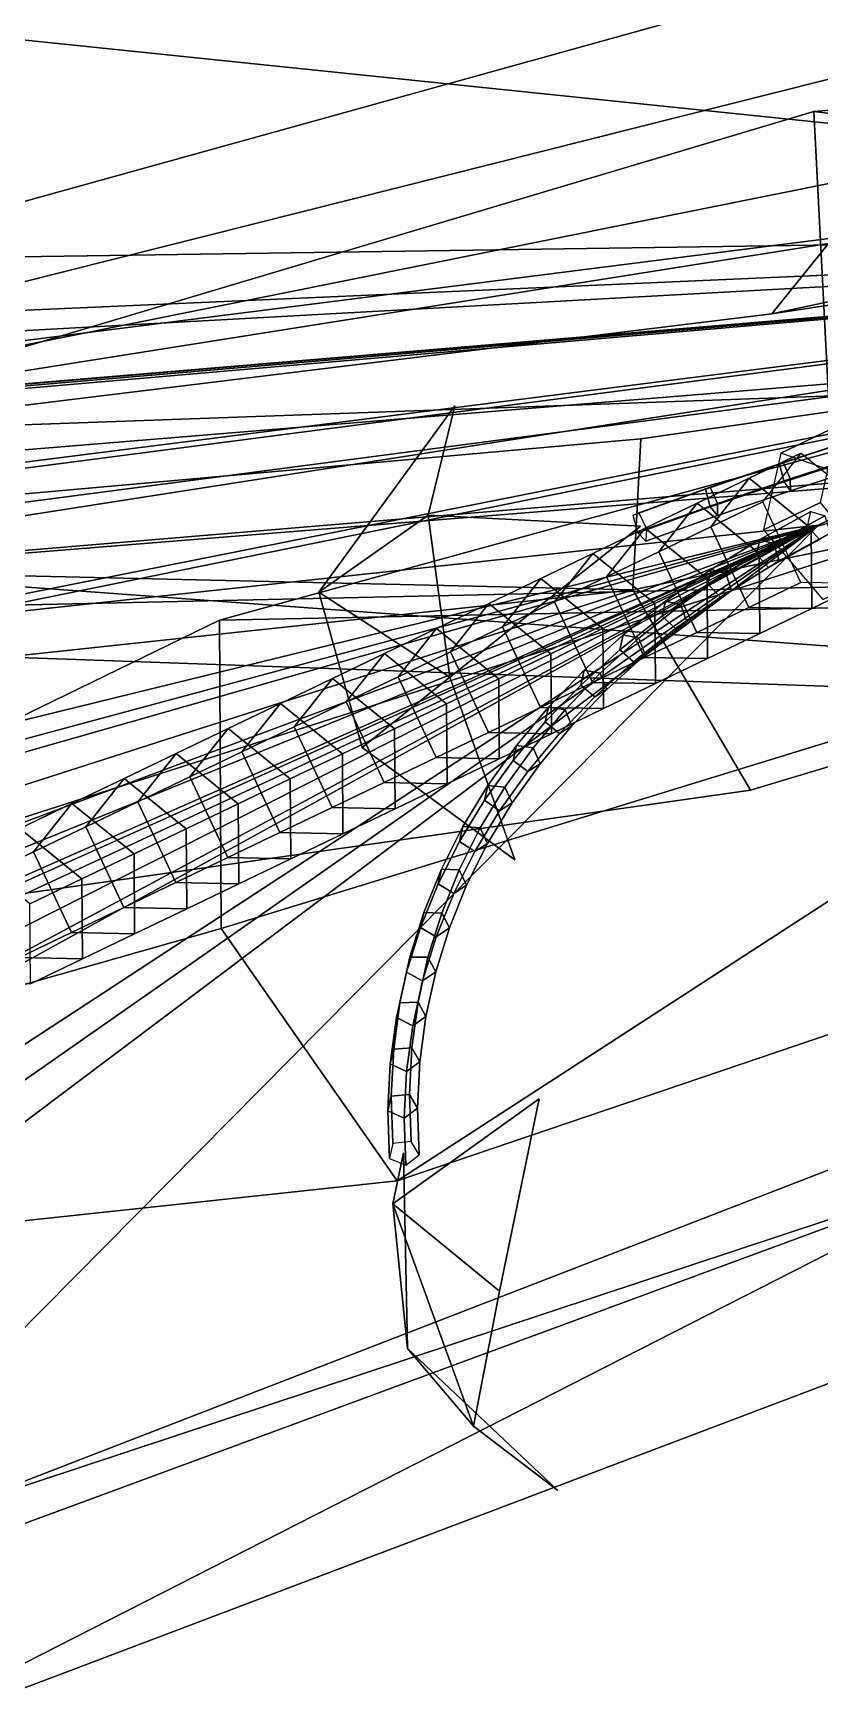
# Model space of a CAD drawing. Header units: metres. Extents: x -366 to 149, y -229 to 234.
# Drawn here: x -213.73 to -200.66, y -27.98 to -0.53 of the extents above; entities that cross this region are included whole.
import ezdxf

# ---------------------------------------------------------------- set-up
doc = ezdxf.new("R2010")
doc.units = ezdxf.units.M

msp = doc.modelspace()

# ---------------------------------------------------------------- linework, layer by layer
at = {"layer": 'coral-li_Intrnd', "color": 3}
for points in [[(-200.3682, -7.04591, 318.9033), (-201.3119, -7.4985, 319.8071), (-201.6018, -8.7728, 318.8663), (-200.6581, -8.3201, 317.9624)], [(-199.238, -7.4587, 319.9327), (-200.1561, -7.8995, 320.8126), (-201.3119, -7.4985, 319.8071), (-200.3682, -7.04591, 318.9033)], [(-200.9744, -7.5023, 320.1574), (-201.8395, -7.9175, 320.9864), (-202.4765, -8.7214, 319.9189), (-201.6115, -8.3062, 319.0899)], [(-199.9437, -8.3371, 320.8151), (-200.8088, -8.7522, 321.644), (-201.8395, -7.9175, 320.9864), (-200.9744, -7.5023, 320.1574)], [(-201.8395, -7.9175, 320.9864), (-202.7046, -8.3326, 321.8153), (-203.3416, -9.1366, 320.7478), (-202.4765, -8.7214, 319.9189)], [(-200.8088, -8.7522, 321.644), (-201.6739, -9.1674, 322.4729), (-202.7046, -8.3326, 321.8153), (-201.8395, -7.9175, 320.9864)], [(-202.7046, -8.3326, 321.8153), (-203.5697, -8.7478, 322.6442), (-204.2067, -9.5518, 321.5767), (-203.3416, -9.1366, 320.7478)], [(-201.6739, -9.1674, 322.4729), (-202.539, -9.5826, 323.3018), (-203.5697, -8.7478, 322.6442), (-202.7046, -8.3326, 321.8153)], [(-201.6115, -8.3062, 319.0899), (-202.4765, -8.7214, 319.9189), (-201.8455, -10.06062, 319.9067), (-200.9804, -9.6454, 319.0778)], [(-200.6581, -8.3201, 317.9624), (-201.6018, -8.7728, 318.8663), (-200.6182, -9.9306, 319.3129), (-199.7001, -9.4899, 318.433)], [(-199.9341, -9.6647, 320.1601), (-200.7991, -10.07997, 320.989), (-200.8088, -8.7522, 321.644), (-199.9437, -8.3371, 320.8151)], [(-203.5697, -8.7478, 322.6442), (-204.4348, -9.163, 323.4731), (-205.0718, -9.9669, 322.4056), (-204.2067, -9.5518, 321.5767)], [(-202.539, -9.5826, 323.3018), (-203.4041, -9.9978, 324.1307), (-204.4348, -9.163, 323.4731), (-203.5697, -8.7478, 322.6442)], [(-202.4765, -8.7214, 319.9189), (-203.3416, -9.1366, 320.7478), (-202.7106, -10.4758, 320.7357), (-201.8455, -10.06062, 319.9067)], [(-200.7991, -10.07997, 320.989), (-201.6642, -10.4951, 321.818), (-201.6739, -9.1674, 322.4729), (-200.8088, -8.7522, 321.644)], [(-204.4348, -9.163, 323.4731), (-205.2999, -9.5782, 324.302), (-205.9369, -10.3821, 323.2345), (-205.0718, -9.9669, 322.4056)], [(-203.4041, -9.9978, 324.1307), (-204.2691, -10.413, 324.9597), (-205.2999, -9.5782, 324.302), (-204.4348, -9.163, 323.4731)], [(-203.3416, -9.1366, 320.7478), (-204.2067, -9.5518, 321.5767), (-203.5757, -10.8909, 321.5646), (-202.7106, -10.4758, 320.7357)], [(-201.6642, -10.4951, 321.818), (-202.5293, -10.9103, 322.6469), (-202.539, -9.5826, 323.3018), (-201.6739, -9.1674, 322.4729)], [(-205.2999, -9.5782, 324.302), (-206.165, -9.9934, 325.131), (-206.802, -10.7973, 324.0634), (-205.9369, -10.3821, 323.2345)], [(-204.2691, -10.413, 324.9597), (-205.1342, -10.8281, 325.7886), (-206.165, -9.9934, 325.131), (-205.2999, -9.5782, 324.302)], [(-204.2067, -9.5518, 321.5767), (-205.0718, -9.9669, 322.4056), (-204.4408, -11.3061, 322.3935), (-203.5757, -10.8909, 321.5646)], [(-202.5293, -10.9103, 322.6469), (-203.3944, -11.3255, 323.4758), (-203.4041, -9.9978, 324.1307), (-202.539, -9.5826, 323.3018)], [(-200.9804, -9.6454, 319.0778), (-201.8455, -10.06062, 319.9067), (-200.7991, -10.07997, 320.989), (-199.9341, -9.6647, 320.1601)], [(-206.165, -9.9934, 325.131), (-207.0301, -10.4085, 325.9599), (-207.6671, -11.2125, 324.8924), (-206.802, -10.7973, 324.0634)], [(-205.1342, -10.8281, 325.7886), (-205.9993, -11.2433, 326.6175), (-207.0301, -10.4085, 325.9599), (-206.165, -9.9934, 325.131)], [(-205.0718, -9.9669, 322.4056), (-205.9369, -10.3821, 323.2345), (-205.3058, -11.7213, 323.2224), (-204.4408, -11.3061, 322.3935)], [(-203.3944, -11.3255, 323.4758), (-204.2595, -11.7406, 324.3047), (-204.2691, -10.413, 324.9597), (-203.4041, -9.9978, 324.1307)], [(-201.8455, -10.06062, 319.9067), (-202.7106, -10.4758, 320.7357), (-201.6642, -10.4951, 321.818), (-200.7991, -10.07997, 320.989)], [(-207.0301, -10.4085, 325.9599), (-207.8952, -10.8237, 326.7888), (-208.5322, -11.6277, 325.7213), (-207.6671, -11.2125, 324.8924)], [(-205.9993, -11.2433, 326.6175), (-206.8644, -11.6585, 327.4464), (-207.8952, -10.8237, 326.7888), (-207.0301, -10.4085, 325.9599)], [(-205.9369, -10.3821, 323.2345), (-206.802, -10.7973, 324.0634), (-206.1709, -12.1365, 324.0513), (-205.3058, -11.7213, 323.2224)], [(-204.2595, -11.7406, 324.3047), (-205.1246, -12.1558, 325.1336), (-205.1342, -10.8281, 325.7886), (-204.2691, -10.413, 324.9597)], [(-202.7106, -10.4758, 320.7357), (-203.5757, -10.8909, 321.5646), (-202.5293, -10.9103, 322.6469), (-201.6642, -10.4951, 321.818)], [(-207.8952, -10.8237, 326.7888), (-208.7603, -11.2389, 327.6177), (-209.3973, -12.04289, 326.5502), (-208.5322, -11.6277, 325.7213)], [(-206.8644, -11.6585, 327.4464), (-207.7295, -12.07373, 328.2753), (-208.7603, -11.2389, 327.6177), (-207.8952, -10.8237, 326.7888)], [(-206.802, -10.7973, 324.0634), (-207.6671, -11.2125, 324.8924), (-207.036, -12.5517, 324.8802), (-206.1709, -12.1365, 324.0513)], [(-205.1246, -12.1558, 325.1336), (-205.9897, -12.571, 325.9626), (-205.9993, -11.2433, 326.6175), (-205.1342, -10.8281, 325.7886)], [(-203.5757, -10.8909, 321.5646), (-204.4408, -11.3061, 322.3935), (-203.3944, -11.3255, 323.4758), (-202.5293, -10.9103, 322.6469)], [(-208.7603, -11.2389, 327.6177), (-209.6254, -11.6541, 328.4466), (-210.2624, -12.458, 327.3791), (-209.3973, -12.04289, 326.5502)], [(-207.7295, -12.07373, 328.2753), (-208.5946, -12.4889, 329.1042), (-209.6254, -11.6541, 328.4466), (-208.7603, -11.2389, 327.6177)], [(-207.6671, -11.2125, 324.8924), (-208.5322, -11.6277, 325.7213), (-207.9011, -12.9668, 325.7092), (-207.036, -12.5517, 324.8802)], [(-205.9897, -12.571, 325.9626), (-206.8548, -12.9862, 326.7915), (-206.8644, -11.6585, 327.4464), (-205.9993, -11.2433, 326.6175)], [(-204.4408, -11.3061, 322.3935), (-205.3058, -11.7213, 323.2224), (-204.2595, -11.7406, 324.3047), (-203.3944, -11.3255, 323.4758)], [(-209.6254, -11.6541, 328.4466), (-210.4905, -12.0693, 329.2755), (-211.1275, -12.8732, 328.208), (-210.2624, -12.458, 327.3791)], [(-208.5946, -12.4889, 329.1042), (-209.4597, -12.904, 329.9332), (-210.4905, -12.0693, 329.2755), (-209.6254, -11.6541, 328.4466)], [(-208.5322, -11.6277, 325.7213), (-209.3973, -12.04289, 326.5502), (-208.7662, -13.382, 326.5381), (-207.9011, -12.9668, 325.7092)], [(-206.8548, -12.9862, 326.7915), (-207.7199, -13.4014, 327.6204), (-207.7295, -12.07373, 328.2753), (-206.8644, -11.6585, 327.4464)], [(-205.3058, -11.7213, 323.2224), (-206.1709, -12.1365, 324.0513), (-205.1246, -12.1558, 325.1336), (-204.2595, -11.7406, 324.3047)], [(-210.4905, -12.0693, 329.2755), (-211.3556, -12.4844, 330.1045), (-211.9926, -13.2884, 329.037), (-211.1275, -12.8732, 328.208)], [(-209.4597, -12.904, 329.9332), (-210.3248, -13.3192, 330.7621), (-211.3556, -12.4844, 330.1045), (-210.4905, -12.0693, 329.2755)], [(-209.3973, -12.04289, 326.5502), (-210.2624, -12.458, 327.3791), (-209.6313, -13.7972, 327.367), (-208.7662, -13.382, 326.5381)], [(-207.7199, -13.4014, 327.6204), (-208.585, -13.8165, 328.4493), (-208.5946, -12.4889, 329.1042), (-207.7295, -12.07373, 328.2753)], [(-206.1709, -12.1365, 324.0513), (-207.036, -12.5517, 324.8802), (-205.9897, -12.571, 325.9626), (-205.1246, -12.1558, 325.1336)], [(-211.3556, -12.4844, 330.1045), (-212.2207, -12.8996, 330.9334), (-212.8577, -13.7036, 329.8659), (-211.9926, -13.2884, 329.037)], [(-210.3248, -13.3192, 330.7621), (-211.1899, -13.7344, 331.591), (-212.2207, -12.8996, 330.9334), (-211.3556, -12.4844, 330.1045)], [(-210.2624, -12.458, 327.3791), (-211.1275, -12.8732, 328.208), (-210.4964, -14.2124, 328.1959), (-209.6313, -13.7972, 327.367)], [(-208.585, -13.8165, 328.4493), (-209.4501, -14.2317, 329.2782), (-209.4597, -12.904, 329.9332), (-208.5946, -12.4889, 329.1042)], [(-207.036, -12.5517, 324.8802), (-207.9011, -12.9668, 325.7092), (-206.8548, -12.9862, 326.7915), (-205.9897, -12.571, 325.9626)], [(-212.2207, -12.8996, 330.9334), (-213.0858, -13.3148, 331.7623), (-213.7228, -14.1187, 330.6948), (-212.8577, -13.7036, 329.8659)], [(-211.1899, -13.7344, 331.591), (-212.055, -14.1496, 332.4199), (-213.0858, -13.3148, 331.7623), (-212.2207, -12.8996, 330.9334)], [(-211.1275, -12.8732, 328.208), (-211.9926, -13.2884, 329.037), (-211.3615, -14.6275, 329.0248), (-210.4964, -14.2124, 328.1959)], [(-209.4501, -14.2317, 329.2782), (-210.3152, -14.6469, 330.1071), (-210.3248, -13.3192, 330.7621), (-209.4597, -12.904, 329.9332)], [(-207.9011, -12.9668, 325.7092), (-208.7662, -13.382, 326.5381), (-207.7199, -13.4014, 327.6204), (-206.8548, -12.9862, 326.7915)], [(-213.0858, -13.3148, 331.7623), (-213.9509, -13.73, 332.5912), (-214.5879, -14.5339, 331.5237), (-213.7228, -14.1187, 330.6948)], [(-212.055, -14.1496, 332.4199), (-212.9201, -14.5648, 333.2488), (-213.9509, -13.73, 332.5912), (-213.0858, -13.3148, 331.7623)], [(-211.9926, -13.2884, 329.037), (-212.8577, -13.7036, 329.8659), (-212.2266, -15.04277, 329.8538), (-211.3615, -14.6275, 329.0248)], [(-210.3152, -14.6469, 330.1071), (-211.1803, -15.06212, 330.9361), (-211.1899, -13.7344, 331.591), (-210.3248, -13.3192, 330.7621)], [(-208.7662, -13.382, 326.5381), (-209.6313, -13.7972, 327.367), (-208.585, -13.8165, 328.4493), (-207.7199, -13.4014, 327.6204)], [(-212.8577, -13.7036, 329.8659), (-213.7228, -14.1187, 330.6948), (-213.0917, -15.4579, 330.6827), (-212.2266, -15.04277, 329.8538)], [(-212.9201, -14.5648, 333.2488), (-213.7852, -14.9799, 334.0778), (-214.816, -14.1451, 333.4201), (-213.9509, -13.73, 332.5912)], [(-211.1803, -15.06212, 330.9361), (-212.0454, -15.4773, 331.765), (-212.055, -14.1496, 332.4199), (-211.1899, -13.7344, 331.591)], [(-209.6313, -13.7972, 327.367), (-210.4964, -14.2124, 328.1959), (-209.4501, -14.2317, 329.2782), (-208.585, -13.8165, 328.4493)], [(-213.7228, -14.1187, 330.6948), (-214.5879, -14.5339, 331.5237), (-213.9568, -15.8731, 331.5116), (-213.0917, -15.4579, 330.6827)], [(-212.0454, -15.4773, 331.765), (-212.9105, -15.8924, 332.5939), (-212.9201, -14.5648, 333.2488), (-212.055, -14.1496, 332.4199)], [(-210.4964, -14.2124, 328.1959), (-211.3615, -14.6275, 329.0248), (-210.3152, -14.6469, 330.1071), (-209.4501, -14.2317, 329.2782)], [(-212.9105, -15.8924, 332.5939), (-213.7756, -16.3076, 333.4228), (-213.7852, -14.9799, 334.0778), (-212.9201, -14.5648, 333.2488)], [(-211.3615, -14.6275, 329.0248), (-212.2266, -15.04277, 329.8538), (-211.1803, -15.06212, 330.9361), (-210.3152, -14.6469, 330.1071)], [(-212.2266, -15.04277, 329.8538), (-213.0917, -15.4579, 330.6827), (-212.0454, -15.4773, 331.765), (-211.1803, -15.06212, 330.9361)], [(-213.0917, -15.4579, 330.6827), (-213.9568, -15.8731, 331.5116), (-212.9105, -15.8924, 332.5939), (-212.0454, -15.4773, 331.765)], [(-213.9568, -15.8731, 331.5116), (-214.8219, -16.2883, 332.3405), (-213.7756, -16.3076, 333.4228), (-212.9105, -15.8924, 332.5939)]]:
    msp.add_3dface(points, dxfattribs=at)
at = {"layer": 'coral-li_Leaf', "color": 3}
for points in [[(-206.7291, -6.7165, 303.25), (-208.9836, -9.8049, 304.1621), (-207.1705, -8.5268, 306.3411)], [(-206.7291, -6.7165, 303.25), (-207.1705, -8.5268, 306.3411), (-208.9836, -9.8049, 304.1621)], [(-207.1705, -8.5268, 306.3411), (-208.9836, -9.8049, 304.1621), (-206.8104, -11.2205, 307.3714)], [(-207.1705, -8.5268, 306.3411), (-206.8104, -11.2205, 307.3714), (-208.9836, -9.8049, 304.1621)], [(-207.1705, -8.5268, 306.3411), (-206.8104, -11.2205, 307.3714), (-203.647, -8.712, 308.5926)], [(-207.1705, -8.5268, 306.3411), (-203.647, -8.712, 308.5926), (-206.8104, -11.2205, 307.3714)], [(-206.8104, -11.2205, 307.3714), (-208.9836, -9.8049, 304.1621), (-208.267, -12.3827, 304.5775)], [(-206.8104, -11.2205, 307.3714), (-208.267, -12.3827, 304.5775), (-208.9836, -9.8049, 304.1621)], [(-208.267, -12.3827, 304.5775), (-205.7286, -14.2507, 305.683), (-206.8104, -11.2205, 307.3714)], [(-208.267, -12.3827, 304.5775), (-206.8104, -11.2205, 307.3714), (-205.7286, -14.2507, 305.683)], [(-205.9866, -21.4068, 342.5269), (-205.3261, -18.217, 342.1027), (-207.7571, -19.9573, 340.1448)], [(-205.9866, -21.4068, 342.5269), (-207.7571, -19.9573, 340.1448), (-205.3261, -18.217, 342.1027)], [(-207.5155, -22.3596, 338.6142), (-207.7571, -19.9573, 340.1448), (-207.5794, -19.1101, 336.0874)], [(-207.5155, -22.3596, 338.6142), (-207.5794, -19.1101, 336.0874), (-207.7571, -19.9573, 340.1448)], [(-207.7571, -19.9573, 340.1448), (-206.416, -23.6511, 341.1592), (-205.9866, -21.4068, 342.5269)], [(-207.7571, -19.9573, 340.1448), (-205.9866, -21.4068, 342.5269), (-206.416, -23.6511, 341.1592)], [(-207.5155, -22.3596, 338.6142), (-206.416, -23.6511, 341.1592), (-207.7571, -19.9573, 340.1448)], [(-207.5155, -22.3596, 338.6142), (-207.7571, -19.9573, 340.1448), (-206.416, -23.6511, 341.1592)], [(-205.0192, -24.7182, 337.7155), (-206.416, -23.6511, 341.1592), (-207.5155, -22.3596, 338.6142)], [(-205.0192, -24.7182, 337.7155), (-207.5155, -22.3596, 338.6142), (-206.416, -23.6511, 341.1592)]]:
    msp.add_3dface(points, dxfattribs=at)
at = {"layer": 'coral-li_Mrstm', "color": 3}
for points in [[(-162.9683, -1.4122, 298.3695), (-201.1066, 9.7656, 308.8384), (-203.0449, 5.6124, 308.4047)], [(-162.9683, -1.4122, 298.3695), (-203.0449, 5.6124, 308.4047), (-201.1066, 9.7656, 308.8384)], [(-203.0449, 5.6124, 308.4047), (-203.3009, 1.884, 305.8858), (-162.9683, -1.4122, 298.3695)], [(-203.0449, 5.6124, 308.4047), (-162.9683, -1.4122, 298.3695), (-203.3009, 1.884, 305.8858)], [(-199.4215, -3.7979, 316.6451), (-229.2206, -7.5804, 329.2505), (-199.9594, 0.5456, 313.9913)], [(-199.4215, -3.7979, 316.6451), (-199.9594, 0.5456, 313.9913), (-229.2206, -7.5804, 329.2505)], [(-221.5102, -4.3543, 325.3838), (-220.5995, 0.05335, 325.1517), (-183.429, -3.7933, 307.8998)], [(-221.5102, -4.3543, 325.3838), (-183.429, -3.7933, 307.8998), (-220.5995, 0.05335, 325.1517)], [(-180.5709, -0.1425, 301.1764), (-200.7646, -1.8292, 311.6693), (-180.4147, -4.3469, 303.0453)], [(-180.5709, -0.1425, 301.1764), (-180.4147, -4.3469, 303.0453), (-200.7646, -1.8292, 311.6693)], [(-198.229, -0.7162, 317.3911), (-229.7445, -8.6452, 327.8597), (-200.5211, -4.02367, 314.2279)], [(-198.229, -0.7162, 317.3911), (-200.5211, -4.02367, 314.2279), (-229.7445, -8.6452, 327.8597)], [(-180.2813, -0.675, 304.2492), (-200.5211, -4.02367, 314.2279), (-201.462, -5.1874, 309.3331)], [(-180.2813, -0.675, 304.2492), (-201.462, -5.1874, 309.3331), (-200.5211, -4.02367, 314.2279)], [(-180.2813, -0.675, 304.2492), (-201.462, -5.1874, 309.3331), (-180.8912, -2.06942, 300.0072)], [(-180.2813, -0.675, 304.2492), (-180.8912, -2.06942, 300.0072), (-201.462, -5.1874, 309.3331)], [(-162.9683, -1.4122, 298.3695), (-203.6409, -7.2611, 299.1434), (-203.7714, -9.7687, 303.002)], [(-162.9683, -1.4122, 298.3695), (-203.7714, -9.7687, 303.002), (-203.6409, -7.2611, 299.1434)], [(-203.7714, -9.7687, 303.002), (-201.8158, -13.09441, 305.3316), (-162.9683, -1.4122, 298.3695)], [(-203.7714, -9.7687, 303.002), (-162.9683, -1.4122, 298.3695), (-201.8158, -13.09441, 305.3316)], [(-200.7646, -1.8292, 311.6693), (-229.3441, -10.3431, 328.295), (-200.5211, -6.5663, 313.5926)], [(-200.7646, -1.8292, 311.6693), (-200.5211, -6.5663, 313.5926), (-229.3441, -10.3431, 328.295)], [(-200.7646, -1.8292, 311.6693), (-200.5211, -6.5663, 313.5926), (-180.4147, -4.3469, 303.0453)], [(-200.7646, -1.8292, 311.6693), (-180.4147, -4.3469, 303.0453), (-200.5211, -6.5663, 313.5926)], [(-198.7683, -6.2066, 317.4456), (-228.509, -8.6458, 330.5119), (-196.7982, -2.2799, 320.0721)], [(-198.7683, -6.2066, 317.4456), (-196.7982, -2.2799, 320.0721), (-228.509, -8.6458, 330.5119)], [(-196.4153, -6.4068, 319.863), (-229.2206, -7.5804, 329.2505), (-199.4215, -3.7979, 316.6451)], [(-196.4153, -6.4068, 319.863), (-199.4215, -3.7979, 316.6451), (-229.2206, -7.5804, 329.2505)], [(-222.711, -7.1914, 322.097), (-223.3053, -5.5449, 317.944), (-183.429, -3.7933, 307.8998)], [(-222.711, -7.1914, 322.097), (-183.429, -3.7933, 307.8998), (-223.3053, -5.5449, 317.944)], [(-183.429, -3.7933, 307.8998), (-220.2152, -6.9256, 325.9563), (-222.711, -7.1914, 322.097)], [(-183.429, -3.7933, 307.8998), (-222.711, -7.1914, 322.097), (-220.2152, -6.9256, 325.9563)], [(-183.429, -3.7933, 307.8998), (-220.9299, -6.9442, 324.4171), (-221.6291, -11.3736, 323.3748)], [(-183.429, -3.7933, 307.8998), (-221.6291, -11.3736, 323.3748), (-220.9299, -6.9442, 324.4171)], [(-221.6291, -11.3736, 323.3748), (-221.2039, -14.5495, 320.2056), (-183.429, -3.7933, 307.8998)], [(-221.6291, -11.3736, 323.3748), (-183.429, -3.7933, 307.8998), (-221.2039, -14.5495, 320.2056)], [(-183.429, -3.7933, 307.8998), (-219.8302, -8.5223, 326.3839), (-221.5102, -4.3543, 325.3838)], [(-183.429, -3.7933, 307.8998), (-221.5102, -4.3543, 325.3838), (-219.8302, -8.5223, 326.3839)], [(-183.429, -3.7933, 307.8998), (-220.9934, -8.5526, 323.879), (-219.7496, -11.1603, 327.4633)], [(-183.429, -3.7933, 307.8998), (-219.7496, -11.1603, 327.4633), (-220.9934, -8.5526, 323.879)], [(-183.429, -3.7933, 307.8998), (-220.3184, -9.543, 325.0807), (-219.6523, -6.8442, 328.7505)], [(-183.429, -3.7933, 307.8998), (-219.6523, -6.8442, 328.7505), (-220.3184, -9.543, 325.0807)], [(-219.7496, -11.1603, 327.4633), (-217.1798, -14.6003, 328.8322), (-183.429, -3.7933, 307.8998)], [(-219.7496, -11.1603, 327.4633), (-183.429, -3.7933, 307.8998), (-217.1798, -14.6003, 328.8322)], [(-219.6523, -6.8442, 328.7505), (-216.7567, -5.6276, 331.9825), (-183.429, -3.7933, 307.8998)], [(-219.6523, -6.8442, 328.7505), (-183.429, -3.7933, 307.8998), (-216.7567, -5.6276, 331.9825)], [(-200.5211, -4.02367, 314.2279), (-229.7445, -8.6452, 327.8597), (-201.462, -5.1874, 309.3331)], [(-200.5211, -4.02367, 314.2279), (-201.462, -5.1874, 309.3331), (-229.7445, -8.6452, 327.8597)], [(-192.775, -9.9113, 326.5743), (-210.6332, -10.2703, 339.8327), (-192.951, -5.4174, 326.2813)], [(-192.775, -9.9113, 326.5743), (-192.951, -5.4174, 326.2813), (-210.6332, -10.2703, 339.8327)], [(-197.8736, -10.8999, 315.6096), (-228.509, -8.6458, 330.5119), (-198.7683, -6.2066, 317.4456)], [(-197.8736, -10.8999, 315.6096), (-198.7683, -6.2066, 317.4456), (-228.509, -8.6458, 330.5119)], [(-200.5211, -6.5663, 313.5926), (-229.3441, -10.3431, 328.295), (-199.1933, -11.4183, 312.6469)], [(-200.5211, -6.5663, 313.5926), (-199.1933, -11.4183, 312.6469), (-229.3441, -10.3431, 328.295)], [(-203.6409, -7.2611, 299.1434), (-226.0095, -9.2582, 303.192), (-203.7714, -9.7687, 303.002)], [(-203.6409, -7.2611, 299.1434), (-203.7714, -9.7687, 303.002), (-226.0095, -9.2582, 303.192)], [(-200.5462, -8.08703, 310.5747), (-228.5849, -10.3434, 329.9248), (-199.444, -7.9077, 315.5699)], [(-200.5462, -8.08703, 310.5747), (-199.444, -7.9077, 315.5699), (-228.5849, -10.3434, 329.9248)], [(-199.444, -7.9077, 315.5699), (-228.5849, -10.3434, 329.9248), (-196.3274, -9.6316, 319.2459)], [(-199.444, -7.9077, 315.5699), (-196.3274, -9.6316, 319.2459), (-228.5849, -10.3434, 329.9248)], [(-233.6621, -21.01509, 342.5989), (-235.4949, -18.06435, 339.7275), (-200.6876, -8.6961, 319.8588)], [(-233.6621, -21.01509, 342.5989), (-200.6876, -8.6961, 319.8588), (-235.4949, -18.06435, 339.7275)], [(-200.6876, -8.6961, 319.8588), (-230.0883, -21.888, 345.3666), (-233.6621, -21.01509, 342.5989)], [(-200.6876, -8.6961, 319.8588), (-233.6621, -21.01509, 342.5989), (-230.0883, -21.888, 345.3666)], [(-200.6876, -8.6961, 319.8588), (-229.3905, -20.3341, 346.8732), (-230.9908, -16.1261, 347.8356)], [(-200.6876, -8.6961, 319.8588), (-230.9908, -16.1261, 347.8356), (-229.3905, -20.3341, 346.8732)], [(-230.9908, -16.1261, 347.8356), (-229.881, -11.8447, 348.7016), (-200.6876, -8.6961, 319.8588)], [(-230.9908, -16.1261, 347.8356), (-200.6876, -8.6961, 319.8588), (-229.881, -11.8447, 348.7016)], [(-229.7221, -27.6728, 343.3763), (-230.4291, -29.4673, 339.303), (-200.6876, -8.6961, 319.8588)], [(-229.7221, -27.6728, 343.3763), (-200.6876, -8.6961, 319.8588), (-230.4291, -29.4673, 339.303)], [(-200.6876, -8.6961, 319.8588), (-228.8396, -23.8039, 345.7102), (-229.7221, -27.6728, 343.3763)], [(-200.6876, -8.6961, 319.8588), (-229.7221, -27.6728, 343.3763), (-228.8396, -23.8039, 345.7102)], [(-200.6876, -8.6961, 319.8588), (-227.7386, -21.2558, 348.1355), (-225.4901, -19.643, 351.8149)], [(-200.6876, -8.6961, 319.8588), (-225.4901, -19.643, 351.8149), (-227.7386, -21.2558, 348.1355)], [(-200.6876, -8.6961, 319.8588), (-227.4001, -23.388, 347.4208), (-224.7105, -26.7384, 349.0746)], [(-200.6876, -8.6961, 319.8588), (-224.7105, -26.7384, 349.0746), (-227.4001, -23.388, 347.4208)], [(-225.4901, -19.643, 351.8149), (-221.4695, -19.1919, 353.8004), (-200.6876, -8.6961, 319.8588)], [(-225.4901, -19.643, 351.8149), (-200.6876, -8.6961, 319.8588), (-221.4695, -19.1919, 353.8004)], [(-224.7105, -26.7384, 349.0746), (-221.8062, -30.02091, 348.0251), (-200.6876, -8.6961, 319.8588)], [(-224.7105, -26.7384, 349.0746), (-200.6876, -8.6961, 319.8588), (-221.8062, -30.02091, 348.0251)], [(-226.0095, -9.2582, 303.192), (-226.0267, -12.1537, 307.4128), (-203.7714, -9.7687, 303.002)], [(-226.0095, -9.2582, 303.192), (-203.7714, -9.7687, 303.002), (-226.0267, -12.1537, 307.4128)], [(-203.7714, -9.7687, 303.002), (-226.0267, -12.1537, 307.4128), (-223.9697, -16.2392, 309.7097)], [(-203.7714, -9.7687, 303.002), (-223.9697, -16.2392, 309.7097), (-226.0267, -12.1537, 307.4128)], [(-203.7714, -9.7687, 303.002), (-223.9697, -16.2392, 309.7097), (-201.8158, -13.09441, 305.3316)], [(-203.7714, -9.7687, 303.002), (-201.8158, -13.09441, 305.3316), (-223.9697, -16.2392, 309.7097)], [(-192.775, -9.9113, 326.5743), (-210.6092, -15.3871, 339.7043), (-210.6332, -10.2703, 339.8327)], [(-192.775, -9.9113, 326.5743), (-210.6332, -10.2703, 339.8327), (-210.6092, -15.3871, 339.7043)], [(-207.6835, -19.5793, 339.957), (-210.6092, -15.3871, 339.7043), (-192.775, -9.9113, 326.5743)], [(-207.6835, -19.5793, 339.957), (-192.775, -9.9113, 326.5743), (-210.6092, -15.3871, 339.7043)], [(-190.0132, -13.5864, 326.82), (-207.6835, -19.5793, 339.957), (-192.775, -9.9113, 326.5743)], [(-190.0132, -13.5864, 326.82), (-192.775, -9.9113, 326.5743), (-207.6835, -19.5793, 339.957)], [(-210.6092, -15.3871, 339.7043), (-235.9797, -22.6018, 358.8217), (-210.6332, -10.2703, 339.8327)], [(-210.6092, -15.3871, 339.7043), (-210.6332, -10.2703, 339.8327), (-235.9797, -22.6018, 358.8217)], [(-207.6835, -19.5793, 339.957), (-235.9797, -22.6018, 358.8217), (-210.6092, -15.3871, 339.7043)], [(-207.6835, -19.5793, 339.957), (-210.6092, -15.3871, 339.7043), (-235.9797, -22.6018, 358.8217)], [(-197.4011, -19.1885, 314.3248), (-215.2535, -25.0926, 326.2102), (-195.4241, -17.4265, 317.9715)], [(-197.4011, -19.1885, 314.3248), (-195.4241, -17.4265, 317.9715), (-215.2535, -25.0926, 326.2102)], [(-217.0188, -29.1777, 317.5171), (-217.5843, -26.6305, 321.9206), (-197.4011, -19.1885, 314.3248)], [(-217.0188, -29.1777, 317.5171), (-197.4011, -19.1885, 314.3248), (-217.5843, -26.6305, 321.9206)], [(-197.4011, -19.1885, 314.3248), (-217.5843, -26.6305, 321.9206), (-215.2535, -25.0926, 326.2102)], [(-197.4011, -19.1885, 314.3248), (-215.2535, -25.0926, 326.2102), (-217.5843, -26.6305, 321.9206)], [(-196.7376, -21.5087, 310.4043), (-217.0188, -29.1777, 317.5171), (-197.4011, -19.1885, 314.3248)], [(-196.7376, -21.5087, 310.4043), (-197.4011, -19.1885, 314.3248), (-217.0188, -29.1777, 317.5171)]]:
    msp.add_3dface(points, dxfattribs=at)
at = {"layer": 'coral-li_Petiole', "color": 3}
for points in [[(-200.0888, -7.2765, 309.831), (-201.3361, -7.6812, 309.5295), (-201.2718, -7.6533, 309.2262), (-200.0381, -7.2529, 309.5248)], [(-200.014, -7.5716, 309.9178), (-201.2614, -7.9764, 309.6163), (-201.3361, -7.6812, 309.5295), (-200.0888, -7.2765, 309.831)], [(-200.0381, -7.2529, 309.5248), (-201.2718, -7.6533, 309.2262), (-201.1591, -7.9252, 309.1248), (-199.9337, -7.5274, 309.4216)], [(-201.3361, -7.6812, 309.5295), (-202.5628, -8.09878, 309.1666), (-202.485, -8.06638, 308.8669), (-201.2718, -7.6533, 309.2262)], [(-201.2614, -7.9764, 309.6163), (-202.488, -8.3939, 309.2534), (-202.5628, -8.09878, 309.1666), (-201.3361, -7.6812, 309.5295)], [(-201.2718, -7.6533, 309.2262), (-202.485, -8.06638, 308.8669), (-202.3641, -8.3355, 308.7677), (-201.1591, -7.9252, 309.1248)], [(-199.9189, -7.7233, 309.6631), (-201.1526, -8.1237, 309.3645), (-201.2614, -7.9764, 309.6163), (-200.014, -7.5716, 309.9178)], [(-199.9337, -7.5274, 309.4216), (-201.1591, -7.9252, 309.1248), (-201.1526, -8.1237, 309.3645), (-199.9189, -7.7233, 309.6631)], [(-201.1591, -7.9252, 309.1248), (-202.3641, -8.3355, 308.7677), (-202.3659, -8.5368, 309.0052), (-201.1526, -8.1237, 309.3645)], [(-202.5628, -8.09878, 309.1666), (-203.7657, -8.528, 308.7432), (-203.6748, -8.4911, 308.4477), (-202.485, -8.06638, 308.8669)], [(-202.488, -8.3939, 309.2534), (-203.6909, -8.8232, 308.83), (-203.7657, -8.528, 308.7432), (-202.5628, -8.09878, 309.1666)], [(-202.485, -8.06638, 308.8669), (-203.6748, -8.4911, 308.4477), (-203.5457, -8.7574, 308.3512), (-202.3641, -8.3355, 308.7677)], [(-201.1526, -8.1237, 309.3645), (-202.3659, -8.5368, 309.0052), (-202.488, -8.3939, 309.2534), (-201.2614, -7.9764, 309.6163)], [(-202.3659, -8.5368, 309.0052), (-203.5556, -8.9615, 308.5861), (-203.6909, -8.8232, 308.83), (-202.488, -8.3939, 309.2534)], [(-202.3641, -8.3355, 308.7677), (-203.5457, -8.7574, 308.3512), (-203.5556, -8.9615, 308.5861), (-202.3659, -8.5368, 309.0052)], [(-200.8152, -8.4681, 319.8557), (-201.6643, -8.9308, 320.7441), (-201.7204, -9.1772, 320.5622), (-200.8712, -8.7145, 319.6738)], [(-200.5821, -8.5407, 320.0406), (-201.4313, -9.00349, 320.929), (-201.6643, -8.9308, 320.7441), (-200.8152, -8.4681, 319.8557)], [(-200.8712, -8.7145, 319.6738), (-201.7204, -9.1772, 320.5622), (-201.5207, -9.3962, 320.639), (-200.6715, -8.9335, 319.7506)], [(-200.4939, -8.8267, 319.976), (-201.343, -9.2894, 320.8644), (-201.4313, -9.00349, 320.929), (-200.5821, -8.5407, 320.0406)], [(-201.6643, -8.9308, 320.7441), (-202.4712, -9.4289, 321.6674), (-202.5273, -9.6753, 321.4854), (-201.7204, -9.1772, 320.5622)], [(-201.4313, -9.00349, 320.929), (-202.2292, -9.4963, 321.8424), (-202.4712, -9.4289, 321.6674), (-201.6643, -8.9308, 320.7441)], [(-201.343, -9.2894, 320.8644), (-202.1354, -9.7791, 321.7718), (-202.2292, -9.4963, 321.8424), (-201.4313, -9.00349, 320.929)], [(-200.6715, -8.9335, 319.7506), (-201.5207, -9.3962, 320.639), (-201.343, -9.2894, 320.8644), (-200.4939, -8.8267, 319.976)], [(-201.7204, -9.1772, 320.5622), (-202.5273, -9.6753, 321.4854), (-202.3186, -9.8891, 321.5524), (-201.5207, -9.3962, 320.639)], [(-201.5207, -9.3962, 320.639), (-202.3186, -9.8891, 321.5524), (-202.1354, -9.7791, 321.7718), (-201.343, -9.2894, 320.8644)], [(-202.4712, -9.4289, 321.6674), (-203.227, -9.9577, 322.6165), (-203.283, -10.2041, 322.4346), (-202.5273, -9.6753, 321.4854)], [(-202.2292, -9.4963, 321.8424), (-202.9765, -10.01961, 322.7814), (-203.227, -9.9577, 322.6165), (-202.4712, -9.4289, 321.6674)], [(-202.1354, -9.7791, 321.7718), (-202.8775, -10.2989, 322.7045), (-202.9765, -10.01961, 322.7814), (-202.2292, -9.4963, 321.8424)], [(-202.5273, -9.6753, 321.4854), (-203.283, -10.2041, 322.4346), (-203.0659, -10.4123, 322.4914), (-202.3186, -9.8891, 321.5524)], [(-202.3186, -9.8891, 321.5524), (-203.0659, -10.4123, 322.4914), (-202.8775, -10.2989, 322.7045), (-202.1354, -9.7791, 321.7718)], [(-203.227, -9.9577, 322.6165), (-203.9298, -10.5159, 323.5891), (-203.9859, -10.7623, 323.4072), (-203.283, -10.2041, 322.4346)], [(-202.9765, -10.01961, 322.7814), (-203.6714, -10.5719, 323.7436), (-203.9298, -10.5159, 323.5891), (-203.227, -9.9577, 322.6165)], [(-202.8775, -10.2989, 322.7045), (-203.5676, -10.8477, 323.6603), (-203.6714, -10.5719, 323.7436), (-202.9765, -10.01961, 322.7814)], [(-203.283, -10.2041, 322.4346), (-203.9859, -10.7623, 323.4072), (-203.7608, -10.9647, 323.4536), (-203.0659, -10.4123, 322.4914)], [(-203.0659, -10.4123, 322.4914), (-203.7608, -10.9647, 323.4536), (-203.5676, -10.8477, 323.6603), (-202.8775, -10.2989, 322.7045)], [(-203.9298, -10.5159, 323.5891), (-204.578, -11.1022, 324.5829), (-204.6341, -11.3486, 324.401), (-203.9859, -10.7623, 323.4072)], [(-203.6714, -10.5719, 323.7436), (-204.3123, -11.152, 324.7268), (-204.578, -11.1022, 324.5829), (-203.9298, -10.5159, 323.5891)], [(-203.5676, -10.8477, 323.6603), (-204.204, -11.4239, 324.637), (-204.3123, -11.152, 324.7268), (-203.6714, -10.5719, 323.7436)], [(-203.9859, -10.7623, 323.4072), (-204.6341, -11.3486, 324.401), (-204.4017, -11.5447, 324.4368), (-203.7608, -10.9647, 323.4536)], [(-203.7608, -10.9647, 323.4536), (-204.4017, -11.5447, 324.4368), (-204.204, -11.4239, 324.637), (-203.5676, -10.8477, 323.6603)], [(-204.578, -11.1022, 324.5829), (-205.1701, -11.7151, 325.5956), (-205.2262, -11.9615, 325.4137), (-204.6341, -11.3486, 324.401)], [(-204.3123, -11.152, 324.7268), (-204.8977, -11.7584, 325.7286), (-205.1701, -11.7151, 325.5956), (-204.578, -11.1022, 324.5829)], [(-204.204, -11.4239, 324.637), (-204.7852, -12.02643, 325.6321), (-204.8977, -11.7584, 325.7286), (-204.3123, -11.152, 324.7268)], [(-204.6341, -11.3486, 324.401), (-205.2262, -11.9615, 325.4137), (-204.987, -12.1512, 325.4386), (-204.4017, -11.5447, 324.4368)], [(-204.4017, -11.5447, 324.4368), (-204.987, -12.1512, 325.4386), (-204.7852, -12.02643, 325.6321), (-204.204, -11.4239, 324.637)], [(-205.1701, -11.7151, 325.5956), (-205.7045, -12.3533, 326.6246), (-205.7606, -12.5997, 326.4426), (-205.2262, -11.9615, 325.4137)], [(-204.8977, -11.7584, 325.7286), (-205.426, -12.3898, 326.7465), (-205.7045, -12.3533, 326.6246), (-205.1701, -11.7151, 325.5956)], [(-204.7852, -12.02643, 325.6321), (-205.3098, -12.6536, 326.6432), (-205.426, -12.3898, 326.7465), (-204.8977, -11.7584, 325.7286)], [(-205.2262, -11.9615, 325.4137), (-205.7606, -12.5997, 326.4426), (-205.5154, -12.7825, 326.4565), (-204.987, -12.1512, 325.4386)], [(-204.987, -12.1512, 325.4386), (-205.5154, -12.7825, 326.4565), (-205.3098, -12.6536, 326.6432), (-204.7852, -12.02643, 325.6321)], [(-205.7045, -12.3533, 326.6246), (-206.1801, -13.01506, 327.6674), (-206.2361, -13.2614, 327.4855), (-205.7606, -12.5997, 326.4426)], [(-205.7606, -12.5997, 326.4426), (-206.2361, -13.2614, 327.4855), (-205.9855, -13.4373, 327.4881), (-205.5154, -12.7825, 326.4565)], [(-205.426, -12.3898, 326.7465), (-205.8961, -13.04455, 327.7781), (-206.1801, -13.01506, 327.6674), (-205.7045, -12.3533, 326.6246)], [(-205.3098, -12.6536, 326.6432), (-205.7765, -13.304, 327.668), (-205.8961, -13.04455, 327.7781), (-205.426, -12.3898, 326.7465)], [(-205.5154, -12.7825, 326.4565), (-205.9855, -13.4373, 327.4881), (-205.7765, -13.304, 327.668), (-205.3098, -12.6536, 326.6432)], [(-206.1801, -13.01506, 327.6674), (-206.5956, -13.6988, 328.7216), (-206.6517, -13.9452, 328.5397), (-206.2361, -13.2614, 327.4855)], [(-205.8961, -13.04455, 327.7781), (-206.3068, -13.721, 328.821), (-206.5956, -13.6988, 328.7216), (-206.1801, -13.01506, 327.6674)], [(-205.7765, -13.304, 327.668), (-206.1843, -13.976, 328.7039), (-206.3068, -13.721, 328.821), (-205.8961, -13.04455, 327.7781)], [(-206.2361, -13.2614, 327.4855), (-206.6517, -13.9452, 328.5397), (-206.3962, -14.1138, 328.531), (-205.9855, -13.4373, 327.4881)], [(-205.9855, -13.4373, 327.4881), (-206.3962, -14.1138, 328.531), (-206.1843, -13.976, 328.7039), (-205.7765, -13.304, 327.668)], [(-206.5956, -13.6988, 328.7216), (-206.9501, -14.4031, 329.7847), (-207.0061, -14.6495, 329.6027), (-206.6517, -13.9452, 328.5397)], [(-206.3068, -13.721, 328.821), (-206.6571, -14.4177, 329.8726), (-206.9501, -14.4031, 329.7847), (-206.5956, -13.6988, 328.7216)], [(-206.1843, -13.976, 328.7039), (-206.532, -14.6681, 329.7484), (-206.6571, -14.4177, 329.8726), (-206.3068, -13.721, 328.821)], [(-206.6517, -13.9452, 328.5397), (-207.0061, -14.6495, 329.6027), (-206.7465, -14.8105, 329.5826), (-206.3962, -14.1138, 328.531)], [(-206.3962, -14.1138, 328.531), (-206.7465, -14.8105, 329.5826), (-206.532, -14.6681, 329.7484), (-206.1843, -13.976, 328.7039)], [(-206.9501, -14.4031, 329.7847), (-207.2426, -15.126, 330.854), (-207.2987, -15.3724, 330.6721), (-207.0061, -14.6495, 329.6027)], [(-206.6571, -14.4177, 329.8726), (-206.9462, -15.1329, 330.9303), (-207.2426, -15.126, 330.854), (-206.9501, -14.4031, 329.7847)], [(-206.532, -14.6681, 329.7484), (-206.8189, -15.3786, 330.799), (-206.9462, -15.1329, 330.9303), (-206.6571, -14.4177, 329.8726)], [(-207.0061, -14.6495, 329.6027), (-207.2987, -15.3724, 330.6721), (-207.0356, -15.5257, 330.6403), (-206.7465, -14.8105, 329.5826)], [(-206.7465, -14.8105, 329.5826), (-207.0356, -15.5257, 330.6403), (-206.8189, -15.3786, 330.799), (-206.532, -14.6681, 329.7484)], [(-207.2426, -15.126, 330.854), (-207.4726, -15.8659, 331.9269), (-207.5287, -16.1123, 331.745), (-207.2987, -15.3724, 330.6721)], [(-206.9462, -15.1329, 330.9303), (-207.1734, -15.8649, 331.9917), (-207.4726, -15.8659, 331.9269), (-207.2426, -15.126, 330.854)], [(-206.8189, -15.3786, 330.799), (-207.0444, -16.1057, 331.8533), (-207.1734, -15.8649, 331.9917), (-206.9462, -15.1329, 330.9303)], [(-207.2987, -15.3724, 330.6721), (-207.5287, -16.1123, 331.745), (-207.2627, -16.2577, 331.7017), (-207.0356, -15.5257, 330.6403)], [(-207.0356, -15.5257, 330.6403), (-207.2627, -16.2577, 331.7017), (-207.0444, -16.1057, 331.8533), (-206.8189, -15.3786, 330.799)], [(-207.4726, -15.8659, 331.9269), (-207.6395, -16.6209, 333.001), (-207.6955, -16.8673, 332.8191), (-207.5287, -16.1123, 331.745)], [(-207.1734, -15.8649, 331.9917), (-207.338, -16.6119, 333.0542), (-207.6395, -16.6209, 333.001), (-207.4726, -15.8659, 331.9269)], [(-207.0444, -16.1057, 331.8533), (-207.2077, -16.8477, 332.9086), (-207.338, -16.6119, 333.0542), (-207.1734, -15.8649, 331.9917)], [(-207.5287, -16.1123, 331.745), (-207.6955, -16.8673, 332.8191), (-207.4274, -17.00468, 332.7642), (-207.2627, -16.2577, 331.7017)], [(-207.2627, -16.2577, 331.7017), (-207.4274, -17.00468, 332.7642), (-207.2077, -16.8477, 332.9086), (-207.0444, -16.1057, 331.8533)], [(-207.6395, -16.6209, 333.001), (-207.7427, -17.3894, 334.0736), (-207.7988, -17.6358, 333.8917), (-207.6955, -16.8673, 332.8191)], [(-207.338, -16.6119, 333.0542), (-207.4398, -17.3721, 334.1151), (-207.7427, -17.3894, 334.0736), (-207.6395, -16.6209, 333.001)], [(-207.2077, -16.8477, 332.9086), (-207.3087, -17.6028, 333.9624), (-207.4398, -17.3721, 334.1151), (-207.338, -16.6119, 333.0542)], [(-207.6955, -16.8673, 332.8191), (-207.7988, -17.6358, 333.8917), (-207.5292, -17.7648, 333.8251), (-207.4274, -17.00468, 332.7642)], [(-207.4274, -17.00468, 332.7642), (-207.5292, -17.7648, 333.8251), (-207.3087, -17.6028, 333.9624), (-207.2077, -16.8477, 332.9086)], [(-207.7427, -17.3894, 334.0736), (-207.7822, -18.1693, 335.1422), (-207.8383, -18.4157, 334.9602), (-207.7988, -17.6358, 333.8917)], [(-207.4398, -17.3721, 334.1151), (-207.4786, -18.1436, 335.1721), (-207.7822, -18.1693, 335.1422), (-207.7427, -17.3894, 334.0736)], [(-207.3087, -17.6028, 333.9624), (-207.3469, -18.3692, 335.0122), (-207.4786, -18.1436, 335.1721), (-207.4398, -17.3721, 334.1151)], [(-207.7988, -17.6358, 333.8917), (-207.8383, -18.4157, 334.9602), (-207.5679, -18.5364, 334.8821), (-207.5292, -17.7648, 333.8251)], [(-207.5292, -17.7648, 333.8251), (-207.5679, -18.5364, 334.8821), (-207.3469, -18.3692, 335.0122), (-207.3087, -17.6028, 333.9624)], [(-207.7822, -18.1693, 335.1422), (-207.7578, -18.9589, 336.204), (-207.8139, -19.2053, 336.0221), (-207.8383, -18.4157, 334.9602)], [(-207.4786, -18.1436, 335.1721), (-207.4541, -18.9247, 336.2224), (-207.7578, -18.9589, 336.204), (-207.7822, -18.1693, 335.1422)], [(-207.5679, -18.5364, 334.8821), (-207.5434, -19.3175, 335.9324), (-207.3223, -19.145, 336.0555), (-207.3469, -18.3692, 335.0122)], [(-207.3469, -18.3692, 335.0122), (-207.3223, -19.145, 336.0555), (-207.4541, -18.9247, 336.2224), (-207.4786, -18.1436, 335.1721)], [(-207.8383, -18.4157, 334.9602), (-207.8139, -19.2053, 336.0221), (-207.5434, -19.3175, 335.9324), (-207.5679, -18.5364, 334.8821)]]:
    msp.add_3dface(points, dxfattribs=at)

doc.saveas('drawing.dxf')
